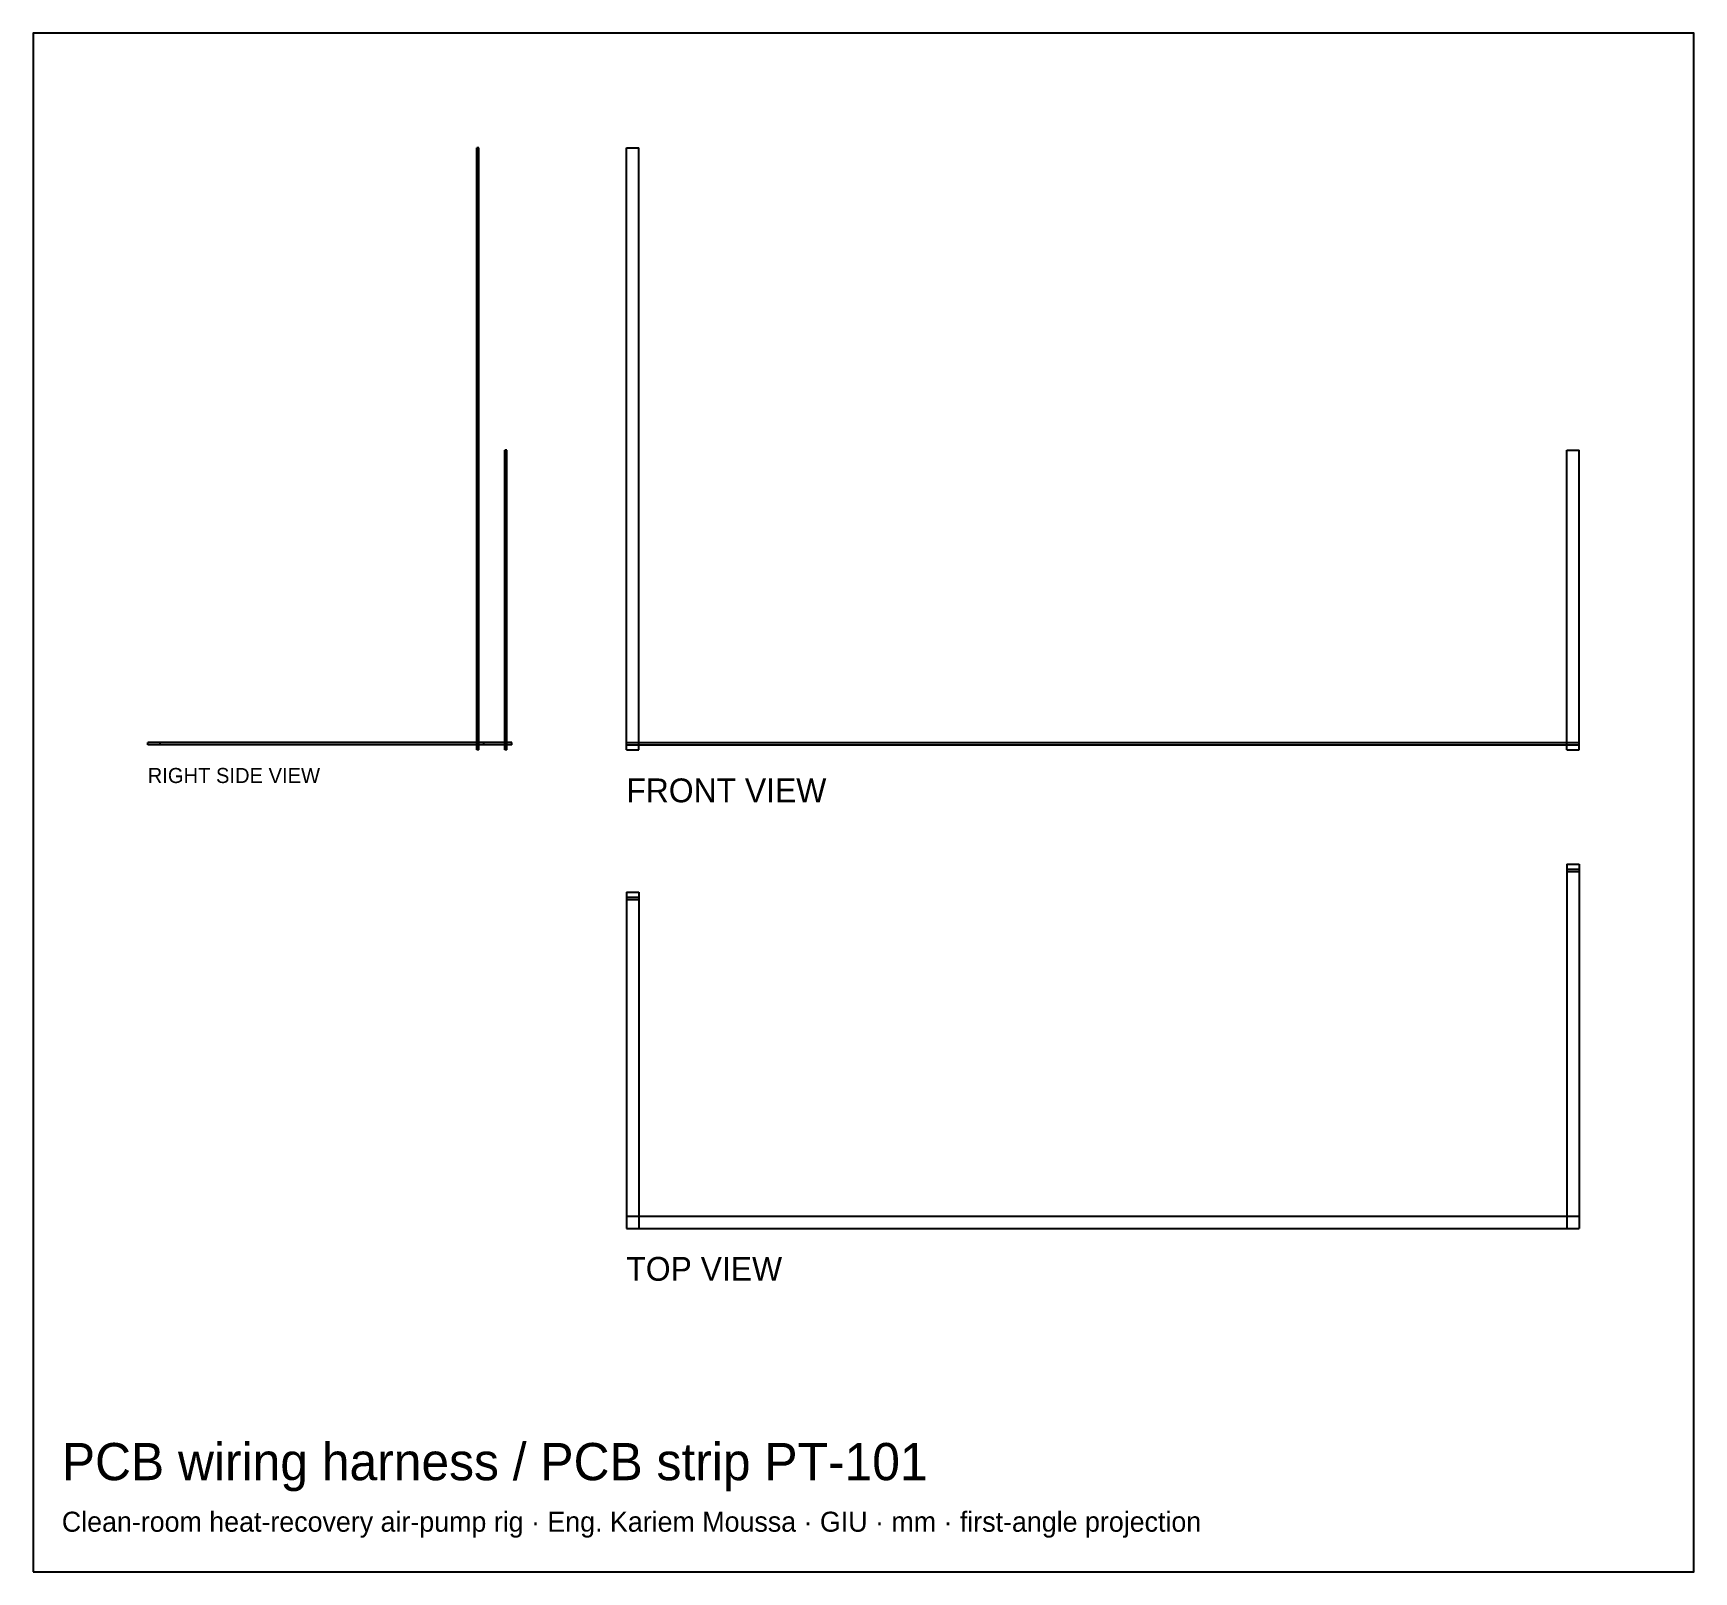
# Model space of a CAD drawing. Header units: millimetres. Extents: x -379 to 362, y -359 to 328.
import ezdxf

# ---------------------------------------------------------------- set-up
doc = ezdxf.new("R2010")
doc.units = ezdxf.units.MM
for name, color, linetype in [('BORDER', 7, 'Continuous'), ('HIDDEN', 8, 'Continuous'), ('TEXT', 5, 'Continuous'), ('VISIBLE', 7, 'Continuous')]:
    doc.layers.add(name, color=color, linetype=linetype)

msp = doc.modelspace()

# ---------------------------------------------------------------- linework, layer by layer
at = {"layer": 'BORDER'}
msp.add_lwpolyline([(-378.95096, -358.76888), (361.83896, -358.76888), (361.83896, 327.83896), (-378.95096, 327.83896)], close=True, dxfattribs=at)
at = {"layer": 'HIDDEN'}
for points in [[(-180.112, 276.75), (-181.112, 276.75)], [(-181.112, 8.01), (-181.112, 276.75)], [(-180.112, 8.01), (-180.112, 276.75)], [(-114.35, 276.75), (-108.85, 276.75)], [(-114.35, 8.01), (-114.35, 276.75)], [(-108.85, 8.01), (-108.85, 276.75)], [(-167.612, 141.75), (-168.612, 141.75)], [(-168.612, 8.01), (-168.612, 141.75)], [(-167.612, 8.01), (-167.612, 141.75)], [(305.25, 141.75), (310.75, 141.75)], [(305.25, 8.01), (305.25, 141.75)], [(310.75, 8.01), (310.75, 141.75)], [(-177.862, 11.26), (-327.862, 11.26)], [(-327.862, 10.26), (-327.862, 11.26)], [(-177.862, 11.26), (-327.862, 11.26)], [(-327.862, 10.26), (-327.862, 11.26)], [(-322.362, 11.26), (-327.862, 11.26)], [(-327.862, 10.26), (-327.862, 11.26)], [(-165.362, 11.26), (-327.862, 11.26)], [(-327.862, 10.26), (-327.862, 11.26)], [(-177.862, 10.26), (-327.862, 10.26)], [(-177.862, 10.26), (-327.862, 10.26)], [(-322.362, 10.26), (-327.862, 10.26)], [(-165.362, 10.26), (-327.862, 10.26)], [(-322.362, 10.26), (-322.362, 11.26)], [(-181.112, 10.26), (-181.112, 11.26)], [(-180.112, 8.01), (-181.112, 8.01)], [(-180.112, 10.26), (-180.112, 11.26)], [(-177.862, 10.26), (-177.862, 11.26)], [(-177.862, 10.26), (-177.862, 11.26)], [(-167.612, 8.01), (-168.612, 8.01)], [(-165.362, 10.26), (-165.362, 11.26)], [(-114.35, 11.26), (-108.85, 11.26)], [(-114.35, 10.26), (-114.35, 11.26)], [(-114.35, 11.26), (310.75, 11.26)], [(-114.35, 10.26), (-114.35, 11.26)], [(-114.35, 10.26), (-108.85, 10.26)], [(-114.35, 10.26), (310.75, 10.26)], [(-114.35, 8.01), (-108.85, 8.01)], [(-108.85, 10.26), (-108.85, 11.26)], [(-108.85, 10.26), (-108.85, 11.26)], [(305.25, 11.26), (310.75, 11.26)], [(305.25, 10.26), (305.25, 11.26)], [(305.25, 10.26), (305.25, 11.26)], [(305.25, 10.26), (310.75, 10.26)], [(305.25, 8.01), (310.75, 8.01)], [(310.75, 10.26), (310.75, 11.26)], [(310.75, 10.26), (310.75, 11.26)], [(305.25, -43.002), (310.75, -43.002)], [(305.25, -43.002), (305.25, -205.502)], [(310.75, -43.002), (310.75, -205.502)], [(305.25, -45.252), (310.75, -45.252)], [(305.25, -45.252), (305.25, -46.252)], [(305.25, -46.252), (310.75, -46.252)], [(310.75, -45.252), (310.75, -46.252)], [(-114.35, -55.502), (-108.85, -55.502)], [(-114.35, -55.502), (-114.35, -205.502)], [(-114.35, -57.752), (-108.85, -57.752)], [(-114.35, -57.752), (-114.35, -58.752)], [(-114.35, -58.752), (-108.85, -58.752)], [(-108.85, -55.502), (-108.85, -205.502)], [(-108.85, -57.752), (-108.85, -58.752)], [(-114.35, -200.002), (310.75, -200.002)], [(-114.35, -200.002), (-114.35, -205.502)], [(310.75, -200.002), (310.75, -205.502)], [(-114.35, -205.502), (-108.85, -205.502)], [(-114.35, -205.502), (310.75, -205.502)], [(305.25, -205.502), (310.75, -205.502)]]:
    msp.add_lwpolyline(points, dxfattribs=at)
at = {"layer": 'VISIBLE'}
for points in [[(-180.112, 276.75), (-181.112, 276.75)], [(-181.112, 11.26), (-181.112, 276.75)], [(-180.112, 11.26), (-180.112, 276.75)], [(-114.35, 276.75), (-108.85, 276.75)], [(-114.35, 8.01), (-114.35, 276.75)], [(-108.85, 11.26), (-108.85, 276.75)], [(-167.612, 141.75), (-168.612, 141.75)], [(-168.612, 8.01), (-168.612, 141.75)], [(-167.612, 8.01), (-167.612, 141.75)], [(305.25, 141.75), (310.75, 141.75)], [(305.25, 11.26), (305.25, 141.75)], [(310.75, 8.01), (310.75, 141.75)], [(-322.362, 11.26), (-327.862, 11.26)], [(-327.862, 10.26), (-327.862, 11.26)], [(-165.362, 11.26), (-327.862, 11.26)], [(-327.862, 10.26), (-327.862, 11.26)], [(-322.362, 10.26), (-327.862, 10.26)], [(-165.362, 10.26), (-327.862, 10.26)], [(-322.362, 10.26), (-322.362, 11.26)], [(-181.112, 8.01), (-181.112, 10.26)], [(-180.112, 8.01), (-181.112, 8.01)], [(-180.112, 8.01), (-180.112, 10.26)], [(-167.612, 8.01), (-168.612, 8.01)], [(-165.362, 10.26), (-165.362, 11.26)], [(-114.35, 11.26), (-108.85, 11.26)], [(-114.35, 10.26), (-114.35, 11.26)], [(-114.35, 11.26), (310.75, 11.26)], [(-114.35, 10.26), (-114.35, 11.26)], [(-114.35, 10.26), (-108.85, 10.26)], [(-114.35, 10.26), (310.75, 10.26)], [(-114.35, 8.01), (-108.85, 8.01)], [(-108.85, 10.26), (-108.85, 11.26)], [(-108.85, 8.01), (-108.85, 10.26)], [(305.25, 11.26), (310.75, 11.26)], [(305.25, 10.26), (305.25, 11.26)], [(305.25, 10.26), (310.75, 10.26)], [(305.25, 8.01), (305.25, 10.26)], [(305.25, 8.01), (310.75, 8.01)], [(310.75, 10.26), (310.75, 11.26)], [(310.75, 10.26), (310.75, 11.26)], [(305.25, -43.002), (310.75, -43.002)], [(305.25, -43.002), (305.25, -205.502)], [(310.75, -43.002), (310.75, -205.502)], [(305.25, -45.252), (310.75, -45.252)], [(305.25, -45.252), (305.25, -46.252)], [(305.25, -46.252), (310.75, -46.252)], [(310.75, -45.252), (310.75, -46.252)], [(-114.35, -55.502), (-108.85, -55.502)], [(-114.35, -55.502), (-114.35, -205.502)], [(-114.35, -57.752), (-108.85, -57.752)], [(-114.35, -57.752), (-114.35, -58.752)], [(-114.35, -58.752), (-108.85, -58.752)], [(-108.85, -55.502), (-108.85, -205.502)], [(-108.85, -57.752), (-108.85, -58.752)], [(-114.35, -200.002), (310.75, -200.002)], [(-114.35, -200.002), (-114.35, -205.502)], [(310.75, -200.002), (310.75, -205.502)], [(-114.35, -205.502), (-108.85, -205.502)], [(-114.35, -205.502), (310.75, -205.502)], [(305.25, -205.502), (310.75, -205.502)]]:
    msp.add_lwpolyline(points, dxfattribs=at)

# ---------------------------------------------------------------- texts
at = {"layer": 'TEXT'}
for s, height, p in [('RIGHT SIDE VIEW', 6.7185, (-327.862, -6.7707)), ('FRONT VIEW', 10.6275, (-114.35, -15.3705)), ('TOP VIEW', 10.6275, (-114.35, -228.8825)), ('PCB wiring harness / PCB strip PT-101', 16.603912, (-366.17872, -317.89771)), ('Clean-room heat-recovery air-pump rig · Eng. Kariem Moussa · GIU · mm · first-angle projection', 8.940568, (-366.17872, -340.88774))]:
    msp.add_text(s, height=height, dxfattribs=at).set_placement(p)

doc.saveas('drawing.dxf')
